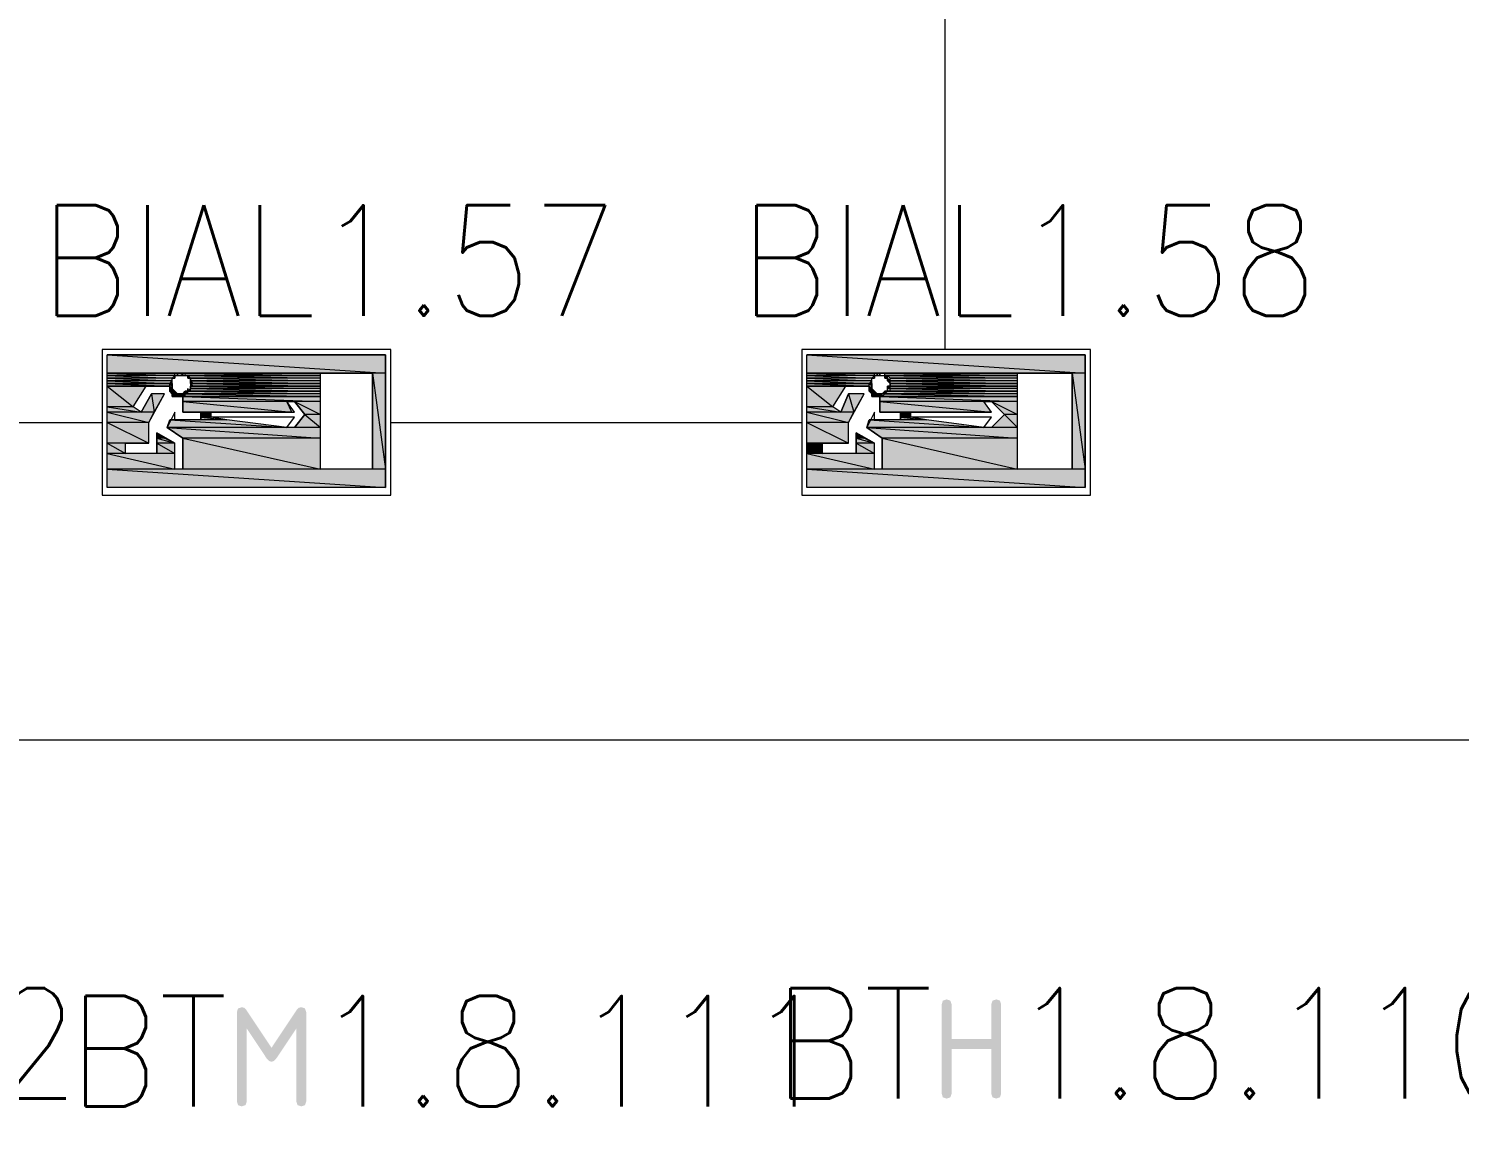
# Model space of a CAD drawing. Header units: millimetres. Extents: x 0 to 420, y 0 to 297.
# Drawn here: x 337.81 to 361.1, y 187.54 to 205.5 of the extents above; entities that cross this region are included whole.
import ezdxf

# ---------------------------------------------------------------- set-up
doc = ezdxf.new("R2010")
doc.units = ezdxf.units.MM
doc.styles.get("Standard").update_dxf_attribs({"font": 'STANDARD'})

msp = doc.modelspace()

# ---------------------------------------------------------------- hatches: boundary and pattern name
h = msp.add_hatch(color=82)
h.paths.add_polyline_path([(343.619667, 200.194333), (339.09, 200.194333), (343.619667, 199.897999)], flags=0)
h.paths.add_polyline_path([(339.09, 200.194333), (343.619667, 199.897999), (339.09, 199.897999)], flags=0)
h = msp.add_hatch(color=82)
h.paths.add_polyline_path([(355.007334, 200.194333), (350.477667, 200.194333), (355.007334, 199.897999)], flags=0)
h.paths.add_polyline_path([(350.477667, 200.194333), (355.007334, 199.897999), (350.477667, 199.897999)], flags=0)
h = msp.add_hatch(color=82)
h.paths.add_polyline_path([(339.09, 199.897999), (342.561334, 199.897999)], flags=0)
h.paths.add_polyline_path([(342.561334, 199.897999), (339.09, 199.897999)], flags=0)
h = msp.add_hatch(color=82)
h.paths.add_polyline_path([(340.190667, 199.897999), (339.09, 199.897999), (340.190667, 199.855666)], flags=0)
h.paths.add_polyline_path([(339.09, 199.897999), (340.190667, 199.855666), (339.09, 199.855666)], flags=0)
h = msp.add_hatch(color=82)
h.paths.add_polyline_path([(340.190667, 199.855666), (339.09, 199.855666), (340.148334, 199.813333)], flags=0)
h.paths.add_polyline_path([(339.09, 199.855666), (340.148334, 199.813333), (339.09, 199.813333)], flags=0)
for color, points in [(82, [(340.233, 199.855666), (340.275334, 199.855666), (340.190667, 199.855666)]), (82, [(340.190667, 199.855666), (340.190667, 199.813333)]), (82, [(340.233, 199.897999), (340.233, 199.855666)]), (82, [(340.275334, 199.897999), (340.317667, 199.897999), (340.317667, 199.855666)]), (82, [(351.620667, 199.855666), (351.663, 199.855666), (351.578334, 199.855666)]), (82, [(351.578334, 199.855666), (351.578334, 199.813333)]), (82, [(351.620667, 199.897999), (351.620667, 199.855666)]), (82, [(351.663, 199.897999), (351.663, 199.855666)]), (82, [(340.148334, 199.728666), (340.106, 199.728666)]), (82, [(340.106, 199.728666), (340.148334, 199.728666), (340.148334, 199.686333)]), (82, [(340.148334, 199.686333), (340.148334, 199.643999)]), (82, [(340.148334, 199.643999), (340.190667, 199.601666), (340.148334, 199.601666)]), (82, [(340.190667, 199.601666), (340.233, 199.559333), (340.190667, 199.559333)]), (82, [(340.402334, 199.813333), (340.444667, 199.813333)]), (82, [(340.402334, 199.643999), (340.402334, 199.601666)]), (82, [(340.444667, 199.813333), (340.444667, 199.770999)]), (82, [(340.444667, 199.770999), (340.444667, 199.728666)]), (82, [(351.536, 199.728666), (351.493667, 199.728666)]), (82, [(351.493667, 199.728666), (351.536, 199.728666), (351.536, 199.686333)]), (82, [(351.536, 199.686333), (351.536, 199.643999)]), (82, [(351.536, 199.643999), (351.578334, 199.601666), (351.536, 199.601666)]), (82, [(351.578334, 199.601666), (351.620667, 199.559333), (351.578334, 199.559333)]), (82, [(351.747667, 199.813333), (351.79, 199.813333)]), (82, [(351.79, 199.601666), (351.747667, 199.601666)]), (82, [(351.79, 199.643999), (351.79, 199.601666)]), (82, [(351.663, 199.559333), (351.705334, 199.559333)]), (82, [(339.894334, 198.924333), (340.021334, 198.839666), (339.894334, 198.839666)]), (82, [(351.282, 198.924333), (351.409, 198.839666), (351.282, 198.839666)]), (7, [(342.248352, 189.574509), (342.308642, 189.554252), (342.32883, 189.49348), (342.32883, 188.040477), (342.308642, 187.979981), (342.248352, 187.959999), (342.187581, 187.979981), (342.167324, 188.040477), (342.167324, 189.228346), (341.838248, 188.735559), (341.803108, 188.698628), (341.763834, 188.686501), (341.72332, 188.698628), (341.687767, 188.735559), (341.360345, 189.228346), (341.360345, 188.040477), (341.340087, 187.979981), (341.279316, 187.959999), (341.21882, 187.979981), (341.198839, 188.040477), (341.198839, 189.49348), (341.21882, 189.554252), (341.279316, 189.574509), (341.319003, 189.564311), (341.350423, 189.53427), (341.763834, 188.914153), (342.179451, 189.53868), (342.208114, 189.565483)]), (7, [(352.671172, 188.167477), (352.671172, 189.62048), (352.691153, 189.681252), (352.751649, 189.701509), (352.812421, 189.681252), (352.832678, 189.62048), (352.832678, 189.055484), (353.478151, 189.055484), (353.478151, 189.62048), (353.498408, 189.681252), (353.55918, 189.701509), (353.619469, 189.681252), (353.639657, 189.62048), (353.639657, 188.167477), (353.619469, 188.106981), (353.55918, 188.086999), (353.498408, 188.106981), (353.478151, 188.167477), (353.478151, 188.893978), (352.832678, 188.893978), (352.832678, 188.167477), (352.812421, 188.106981), (352.751649, 188.086999), (352.691153, 188.106981)])]:
    msp.add_hatch(color=color).paths.add_polyline_path(points, flags=0)
h = msp.add_hatch(color=82)
h.paths.add_polyline_path([(342.561334, 199.897999), (340.36, 199.897999), (342.561334, 199.855666)], flags=0)
h.paths.add_polyline_path([(340.36, 199.897999), (342.561334, 199.855666), (340.36, 199.855666)], flags=0)
h = msp.add_hatch(color=82)
h.paths.add_polyline_path([(340.402334, 199.855666), (342.561334, 199.855666)], flags=0)
h.paths.add_polyline_path([(342.561334, 199.855666), (340.402334, 199.855666)], flags=0)
h = msp.add_hatch(color=82)
h.paths.add_polyline_path([(342.561334, 199.855666), (340.402334, 199.855666), (342.561334, 199.813333)], flags=0)
h.paths.add_polyline_path([(340.402334, 199.855666), (342.561334, 199.813333), (340.444667, 199.813333)], flags=0)
h = msp.add_hatch(color=82)
h.paths.add_polyline_path([(340.402334, 199.855666), (340.402334, 199.813333)], flags=0)
h.paths.add_polyline_path([(340.402334, 199.813333), (340.402334, 199.855666)], flags=0)
h = msp.add_hatch(color=82)
h.paths.add_polyline_path([(343.619667, 199.897999), (343.408, 199.897999), (343.619667, 198.331666)], flags=0)
h.paths.add_polyline_path([(343.408, 199.897999), (343.619667, 198.331666), (343.408, 198.331666)], flags=0)
h = msp.add_hatch(color=82)
h.paths.add_polyline_path([(350.477667, 199.897999), (353.906667, 199.897999)], flags=0)
h.paths.add_polyline_path([(353.906667, 199.897999), (350.477667, 199.897999)], flags=0)
h = msp.add_hatch(color=82)
h.paths.add_polyline_path([(351.578334, 199.897999), (350.477667, 199.897999), (351.578334, 199.855666)], flags=0)
h.paths.add_polyline_path([(350.477667, 199.897999), (351.578334, 199.855666), (350.477667, 199.855666)], flags=0)
h = msp.add_hatch(color=82)
h.paths.add_polyline_path([(351.578334, 199.855666), (350.477667, 199.855666), (351.536, 199.813333)], flags=0)
h.paths.add_polyline_path([(350.477667, 199.855666), (351.536, 199.813333), (350.477667, 199.813333)], flags=0)
h = msp.add_hatch(color=82)
h.paths.add_polyline_path([(353.906667, 199.897999), (351.747667, 199.897999), (353.906667, 199.855666)], flags=0)
h.paths.add_polyline_path([(351.747667, 199.897999), (353.906667, 199.855666), (351.747667, 199.855666)], flags=0)
h = msp.add_hatch(color=82)
h.paths.add_polyline_path([(351.79, 199.855666), (351.747667, 199.855666), (351.79, 199.813333)], flags=0)
h.paths.add_polyline_path([(351.747667, 199.855666), (351.79, 199.813333), (351.747667, 199.813333)], flags=0)
h = msp.add_hatch(color=82)
h.paths.add_polyline_path([(351.79, 199.855666), (353.906667, 199.855666)], flags=0)
h.paths.add_polyline_path([(353.906667, 199.855666), (351.79, 199.855666)], flags=0)
h = msp.add_hatch(color=82)
h.paths.add_polyline_path([(353.906667, 199.855666), (351.79, 199.855666), (353.906667, 199.813333)], flags=0)
h.paths.add_polyline_path([(351.79, 199.855666), (353.906667, 199.813333), (351.832334, 199.813333)], flags=0)
h = msp.add_hatch(color=82)
h.paths.add_polyline_path([(355.007334, 199.897999), (354.795667, 199.897999), (355.007334, 198.331666)], flags=0)
h.paths.add_polyline_path([(354.795667, 199.897999), (355.007334, 198.331666), (354.795667, 198.331666)], flags=0)
h = msp.add_hatch(color=82)
h.paths.add_polyline_path([(340.148334, 199.813333), (339.09, 199.813333), (340.148334, 199.770999)], flags=0)
h.paths.add_polyline_path([(339.09, 199.813333), (340.148334, 199.770999), (339.09, 199.770999)], flags=0)
h = msp.add_hatch(color=82)
h.paths.add_polyline_path([(340.148334, 199.770999), (339.09, 199.770999), (340.106, 199.728666)], flags=0)
h.paths.add_polyline_path([(339.09, 199.770999), (340.106, 199.728666), (339.09, 199.728666)], flags=0)
h = msp.add_hatch(color=82)
h.paths.add_polyline_path([(339.09, 199.728666), (340.106, 199.728666)], flags=0)
h.paths.add_polyline_path([(340.106, 199.728666), (339.09, 199.728666)], flags=0)
h = msp.add_hatch(color=82)
h.paths.add_polyline_path([(340.106, 199.728666), (339.09, 199.728666), (340.106, 199.686333)], flags=0)
h.paths.add_polyline_path([(339.09, 199.728666), (340.106, 199.686333), (339.09, 199.686333)], flags=0)
h = msp.add_hatch(color=82)
h.paths.add_polyline_path([(339.09, 199.686333), (340.106, 199.686333)], flags=0)
h.paths.add_polyline_path([(340.106, 199.686333), (339.09, 199.686333)], flags=0)
h = msp.add_hatch(color=82)
h.paths.add_polyline_path([(339.725, 199.686333), (339.09, 199.686333), (339.513334, 199.347666)], flags=0)
h.paths.add_polyline_path([(339.09, 199.686333), (339.513334, 199.347666), (339.09, 199.347666)], flags=0)
h = msp.add_hatch(color=82)
h.paths.add_polyline_path([(340.148334, 199.643999), (340.106, 199.686333)], flags=0)
h.paths.add_polyline_path([(340.106, 199.686333), (340.148334, 199.643999), (340.106, 199.643999)], flags=0)
h = msp.add_hatch(color=82)
h.paths.add_polyline_path([(340.148334, 199.643999), (340.106, 199.643999), (340.148334, 199.601666)], flags=0)
h.paths.add_polyline_path([(340.106, 199.643999), (340.148334, 199.601666), (340.106, 199.601666)], flags=0)
h = msp.add_hatch(color=82)
h.paths.add_polyline_path([(340.190667, 199.601666), (340.106, 199.601666)], flags=0)
h.paths.add_polyline_path([(340.190667, 199.601666), (340.106, 199.601666), (340.148334, 199.601666)], flags=0)
h = msp.add_hatch(color=82)
h.paths.add_polyline_path([(340.190667, 199.601666), (340.106, 199.601666), (340.190667, 199.559333)], flags=0)
h.paths.add_polyline_path([(340.106, 199.601666), (340.190667, 199.559333), (340.148334, 199.559333)], flags=0)
h = msp.add_hatch(color=82)
h.paths.add_polyline_path([(340.402334, 199.601666), (340.36, 199.601666), (340.36, 199.559333)], flags=0)
h.paths.add_polyline_path([(340.36, 199.601666), (340.36, 199.559333), (340.317667, 199.559333)], flags=0)
h = msp.add_hatch(color=82)
h.paths.add_polyline_path([(342.561334, 199.601666), (340.444667, 199.601666)], flags=0)
h.paths.add_polyline_path([(340.444667, 199.601666), (342.561334, 199.601666), (340.402334, 199.601666)], flags=0)
h = msp.add_hatch(color=82)
h.paths.add_polyline_path([(342.561334, 199.601666), (340.402334, 199.601666), (342.561334, 199.559333)], flags=0)
h.paths.add_polyline_path([(340.402334, 199.601666), (342.561334, 199.559333), (340.402334, 199.559333)], flags=0)
h = msp.add_hatch(color=82)
h.paths.add_polyline_path([(342.561334, 199.813333), (340.444667, 199.813333), (342.561334, 199.770999)], flags=0)
h.paths.add_polyline_path([(340.444667, 199.813333), (342.561334, 199.770999), (340.444667, 199.770999)], flags=0)
h = msp.add_hatch(color=82)
h.paths.add_polyline_path([(342.561334, 199.770999), (340.444667, 199.770999), (342.561334, 199.728666)], flags=0)
h.paths.add_polyline_path([(340.444667, 199.770999), (342.561334, 199.728666), (340.487, 199.728666)], flags=0)
h = msp.add_hatch(color=82)
h.paths.add_polyline_path([(342.561334, 199.728666), (340.444667, 199.728666), (342.561334, 199.686333)], flags=0)
h.paths.add_polyline_path([(340.444667, 199.728666), (342.561334, 199.686333), (340.487, 199.686333)], flags=0)
h = msp.add_hatch(color=82)
h.paths.add_polyline_path([(342.561334, 199.686333), (340.487, 199.686333)], flags=0)
h.paths.add_polyline_path([(340.487, 199.686333), (342.561334, 199.686333), (340.444667, 199.686333)], flags=0)
h = msp.add_hatch(color=82)
h.paths.add_polyline_path([(342.561334, 199.686333), (340.444667, 199.686333), (342.561334, 199.643999)], flags=0)
h.paths.add_polyline_path([(340.444667, 199.686333), (342.561334, 199.643999), (340.444667, 199.643999)], flags=0)
h = msp.add_hatch(color=82)
h.paths.add_polyline_path([(340.444667, 199.686333), (340.444667, 199.643999)], flags=0)
h.paths.add_polyline_path([(340.444667, 199.643999), (340.444667, 199.686333)], flags=0)
h = msp.add_hatch(color=82)
h.paths.add_polyline_path([(342.561334, 199.643999), (340.444667, 199.643999), (342.561334, 199.601666)], flags=0)
h.paths.add_polyline_path([(340.444667, 199.643999), (342.561334, 199.601666), (340.444667, 199.601666)], flags=0)
h = msp.add_hatch(color=82)
h.paths.add_polyline_path([(340.487, 199.728666), (342.561334, 199.728666)], flags=0)
h.paths.add_polyline_path([(342.561334, 199.728666), (340.487, 199.728666)], flags=0)
h = msp.add_hatch(color=82)
h.paths.add_polyline_path([(351.536, 199.813333), (350.477667, 199.813333), (351.536, 199.770999)], flags=0)
h.paths.add_polyline_path([(350.477667, 199.813333), (351.536, 199.770999), (350.477667, 199.770999)], flags=0)
h = msp.add_hatch(color=82)
h.paths.add_polyline_path([(351.536, 199.770999), (350.477667, 199.770999), (351.493667, 199.728666)], flags=0)
h.paths.add_polyline_path([(350.477667, 199.770999), (351.493667, 199.728666), (350.477667, 199.728666)], flags=0)
h = msp.add_hatch(color=82)
h.paths.add_polyline_path([(350.477667, 199.728666), (351.493667, 199.728666)], flags=0)
h.paths.add_polyline_path([(351.493667, 199.728666), (350.477667, 199.728666)], flags=0)
h = msp.add_hatch(color=82)
h.paths.add_polyline_path([(351.493667, 199.728666), (350.477667, 199.728666), (351.493667, 199.686333)], flags=0)
h.paths.add_polyline_path([(350.477667, 199.728666), (351.493667, 199.686333), (350.477667, 199.686333)], flags=0)
h = msp.add_hatch(color=82)
h.paths.add_polyline_path([(350.477667, 199.686333), (351.493667, 199.686333)], flags=0)
h.paths.add_polyline_path([(351.493667, 199.686333), (350.477667, 199.686333)], flags=0)
h = msp.add_hatch(color=82)
h.paths.add_polyline_path([(351.112667, 199.686333), (350.477667, 199.686333), (350.901, 199.347666)], flags=0)
h.paths.add_polyline_path([(350.477667, 199.686333), (350.901, 199.347666), (350.477667, 199.347666)], flags=0)
h = msp.add_hatch(color=82)
h.paths.add_polyline_path([(351.536, 199.643999), (351.493667, 199.686333)], flags=0)
h.paths.add_polyline_path([(351.493667, 199.686333), (351.536, 199.643999), (351.493667, 199.643999)], flags=0)
h = msp.add_hatch(color=82)
h.paths.add_polyline_path([(351.536, 199.643999), (351.493667, 199.643999), (351.536, 199.601666)], flags=0)
h.paths.add_polyline_path([(351.493667, 199.643999), (351.536, 199.601666), (351.493667, 199.601666)], flags=0)
h = msp.add_hatch(color=82)
h.paths.add_polyline_path([(351.578334, 199.601666), (351.493667, 199.601666)], flags=0)
h.paths.add_polyline_path([(351.578334, 199.601666), (351.493667, 199.601666), (351.536, 199.601666)], flags=0)
h = msp.add_hatch(color=82)
h.paths.add_polyline_path([(351.578334, 199.601666), (351.493667, 199.601666), (351.578334, 199.559333)], flags=0)
h.paths.add_polyline_path([(351.493667, 199.601666), (351.578334, 199.559333), (351.536, 199.559333)], flags=0)
h = msp.add_hatch(color=82)
h.paths.add_polyline_path([(351.747667, 199.559333), (351.747667, 199.601666)], flags=0)
h.paths.add_polyline_path([(351.747667, 199.601666), (351.747667, 199.559333), (351.705334, 199.559333)], flags=0)
h = msp.add_hatch(color=82)
h.paths.add_polyline_path([(353.906667, 199.601666), (351.79, 199.601666), (353.906667, 199.559333)], flags=0)
h.paths.add_polyline_path([(351.79, 199.601666), (353.906667, 199.559333), (351.747667, 199.559333)], flags=0)
h = msp.add_hatch(color=82)
h.paths.add_polyline_path([(351.79, 199.813333), (351.832334, 199.770999), (351.79, 199.770999)], flags=0)
h.paths.add_polyline_path([(351.832334, 199.770999), (351.79, 199.770999), (351.832334, 199.728666)], flags=0)
h = msp.add_hatch(color=82)
h.paths.add_polyline_path([(351.832334, 199.686333), (351.79, 199.686333), (351.832334, 199.643999)], flags=0)
h.paths.add_polyline_path([(351.79, 199.686333), (351.832334, 199.643999), (351.79, 199.643999)], flags=0)
h = msp.add_hatch(color=82)
h.paths.add_polyline_path([(353.906667, 199.601666), (351.832334, 199.601666)], flags=0)
h.paths.add_polyline_path([(351.832334, 199.601666), (353.906667, 199.601666), (351.79, 199.601666)], flags=0)
h = msp.add_hatch(color=82)
h.paths.add_polyline_path([(353.906667, 199.813333), (351.832334, 199.813333), (353.906667, 199.770999)], flags=0)
h.paths.add_polyline_path([(351.832334, 199.813333), (353.906667, 199.770999), (351.832334, 199.770999)], flags=0)
h = msp.add_hatch(color=82)
h.paths.add_polyline_path([(353.906667, 199.770999), (351.832334, 199.770999), (353.906667, 199.728666)], flags=0)
h.paths.add_polyline_path([(351.832334, 199.770999), (353.906667, 199.728666), (351.832334, 199.728666)], flags=0)
h = msp.add_hatch(color=82)
h.paths.add_polyline_path([(351.832334, 199.728666), (353.906667, 199.728666)], flags=0)
h.paths.add_polyline_path([(353.906667, 199.728666), (351.832334, 199.728666)], flags=0)
h = msp.add_hatch(color=82)
h.paths.add_polyline_path([(353.906667, 199.728666), (351.832334, 199.728666), (353.906667, 199.686333)], flags=0)
h.paths.add_polyline_path([(351.832334, 199.728666), (353.906667, 199.686333), (351.832334, 199.686333)], flags=0)
h = msp.add_hatch(color=82)
h.paths.add_polyline_path([(351.832334, 199.686333), (353.906667, 199.686333)], flags=0)
h.paths.add_polyline_path([(353.906667, 199.686333), (351.832334, 199.686333)], flags=0)
h = msp.add_hatch(color=82)
h.paths.add_polyline_path([(353.906667, 199.686333), (351.832334, 199.686333), (353.906667, 199.643999)], flags=0)
h.paths.add_polyline_path([(351.832334, 199.686333), (353.906667, 199.643999), (351.832334, 199.643999)], flags=0)
h = msp.add_hatch(color=82)
h.paths.add_polyline_path([(353.906667, 199.643999), (351.832334, 199.643999), (353.906667, 199.601666)], flags=0)
h.paths.add_polyline_path([(351.832334, 199.643999), (353.906667, 199.601666), (351.832334, 199.601666)], flags=0)
h = msp.add_hatch(color=82)
h.paths.add_polyline_path([(340.021334, 199.559333), (339.809667, 199.559333), (339.852, 199.262999)], flags=0)
h.paths.add_polyline_path([(339.809667, 199.559333), (339.852, 199.262999), (339.640334, 199.262999)], flags=0)
h = msp.add_hatch(color=82)
h.paths.add_polyline_path([(340.148334, 199.559333), (340.233, 199.559333)], flags=0)
h.paths.add_polyline_path([(340.233, 199.559333), (340.148334, 199.559333)], flags=0)
h = msp.add_hatch(color=82)
h.paths.add_polyline_path([(340.36, 199.559333), (340.148334, 199.559333), (340.36, 199.516999)], flags=0)
h.paths.add_polyline_path([(340.148334, 199.559333), (340.36, 199.516999), (340.148334, 199.516999)], flags=0)
h = msp.add_hatch(color=82)
h.paths.add_polyline_path([(342.561334, 199.516999), (340.190667, 199.516999)], flags=0)
h.paths.add_polyline_path([(340.190667, 199.516999), (342.561334, 199.516999), (340.233, 199.516999)], flags=0)
h = msp.add_hatch(color=82)
h.paths.add_polyline_path([(340.275334, 199.559333), (340.317667, 199.559333)], flags=0)
h.paths.add_polyline_path([(340.317667, 199.559333), (340.275334, 199.559333)], flags=0)
h = msp.add_hatch(color=82)
h.paths.add_polyline_path([(342.561334, 199.516999), (340.317667, 199.516999), (342.561334, 199.432333)], flags=0)
h.paths.add_polyline_path([(340.317667, 199.516999), (342.561334, 199.432333), (340.317667, 199.432333)], flags=0)
h = msp.add_hatch(color=82)
h.paths.add_polyline_path([(342.011, 199.432333), (340.317667, 199.432333), (342.095667, 199.262999)], flags=0)
h.paths.add_polyline_path([(340.317667, 199.432333), (342.095667, 199.262999), (340.317667, 199.262999)], flags=0)
h = msp.add_hatch(color=82)
h.paths.add_polyline_path([(342.561334, 199.559333), (340.36, 199.559333), (342.561334, 199.516999)], flags=0)
h.paths.add_polyline_path([(340.36, 199.559333), (342.561334, 199.516999), (340.36, 199.516999)], flags=0)
h = msp.add_hatch(color=82)
h.paths.add_polyline_path([(342.561334, 199.432333), (342.138, 199.432333), (342.561334, 199.220666)], flags=0)
h.paths.add_polyline_path([(342.138, 199.432333), (342.561334, 199.220666), (342.307334, 199.220666)], flags=0)
h = msp.add_hatch(color=82)
h.paths.add_polyline_path([(351.409, 199.559333), (351.155, 199.559333), (351.239667, 199.262999)], flags=0)
h.paths.add_polyline_path([(351.155, 199.559333), (351.239667, 199.262999), (351.028, 199.262999)], flags=0)
h = msp.add_hatch(color=82)
h.paths.add_polyline_path([(351.536, 199.559333), (351.620667, 199.559333)], flags=0)
h.paths.add_polyline_path([(351.620667, 199.559333), (351.536, 199.559333)], flags=0)
h = msp.add_hatch(color=82)
h.paths.add_polyline_path([(351.705334, 199.559333), (351.536, 199.559333), (351.705334, 199.516999)], flags=0)
h.paths.add_polyline_path([(351.536, 199.559333), (351.705334, 199.516999), (351.536, 199.516999)], flags=0)
h = msp.add_hatch(color=82)
h.paths.add_polyline_path([(353.906667, 199.516999), (351.578334, 199.516999)], flags=0)
h.paths.add_polyline_path([(351.578334, 199.516999), (353.906667, 199.516999), (351.620667, 199.516999)], flags=0)
h = msp.add_hatch(color=82)
h.paths.add_polyline_path([(353.906667, 199.516999), (351.663, 199.516999), (353.906667, 199.432333)], flags=0)
h.paths.add_polyline_path([(351.663, 199.516999), (353.906667, 199.432333), (351.663, 199.432333)], flags=0)
h = msp.add_hatch(color=82)
h.paths.add_polyline_path([(353.356334, 199.432333), (351.663, 199.432333), (353.483334, 199.262999)], flags=0)
h.paths.add_polyline_path([(351.663, 199.432333), (353.483334, 199.262999), (351.663, 199.262999)], flags=0)
h = msp.add_hatch(color=82)
h.paths.add_polyline_path([(353.906667, 199.559333), (351.747667, 199.559333), (353.906667, 199.516999)], flags=0)
h.paths.add_polyline_path([(351.747667, 199.559333), (353.906667, 199.516999), (351.705334, 199.516999)], flags=0)
h = msp.add_hatch(color=82)
h.paths.add_polyline_path([(353.906667, 199.432333), (353.483334, 199.432333), (353.906667, 199.220666)], flags=0)
h.paths.add_polyline_path([(353.483334, 199.432333), (353.906667, 199.220666), (353.695, 199.220666)], flags=0)
h = msp.add_hatch(color=82)
h.paths.add_polyline_path([(339.513334, 199.347666), (339.09, 199.347666), (339.640334, 199.262999)], flags=0)
h.paths.add_polyline_path([(339.09, 199.347666), (339.640334, 199.262999), (339.09, 199.262999)], flags=0)
h = msp.add_hatch(color=82)
h.paths.add_polyline_path([(339.852, 199.262999), (339.09, 199.262999), (339.767334, 199.093666)], flags=0)
h.paths.add_polyline_path([(339.09, 199.262999), (339.767334, 199.093666), (339.09, 199.093666)], flags=0)
h = msp.add_hatch(color=82)
h.paths.add_polyline_path([(341.037334, 199.135999), (340.106, 199.135999), (342.011, 199.008999)], flags=0)
h.paths.add_polyline_path([(340.106, 199.135999), (342.011, 199.008999), (340.063667, 199.008999)], flags=0)
h = msp.add_hatch(color=82)
h.paths.add_polyline_path([(340.783334, 199.262999), (340.614, 199.262999), (340.783334, 199.178333)], flags=0)
h.paths.add_polyline_path([(340.614, 199.262999), (340.783334, 199.178333), (340.614, 199.178333)], flags=0)
h = msp.add_hatch(color=82)
h.paths.add_polyline_path([(340.783334, 199.178333), (340.614, 199.178333), (341.037334, 199.135999)], flags=0)
h.paths.add_polyline_path([(340.614, 199.178333), (341.037334, 199.135999), (340.614, 199.135999)], flags=0)
h = msp.add_hatch(color=82)
h.paths.add_polyline_path([(342.561334, 199.220666), (342.307334, 199.220666), (342.561334, 199.008999)], flags=0)
h.paths.add_polyline_path([(342.307334, 199.220666), (342.561334, 199.008999), (342.138, 199.008999)], flags=0)
h = msp.add_hatch(color=82)
h.paths.add_polyline_path([(350.901, 199.347666), (350.477667, 199.347666), (351.028, 199.262999)], flags=0)
h.paths.add_polyline_path([(350.477667, 199.347666), (351.028, 199.262999), (350.477667, 199.262999)], flags=0)
h = msp.add_hatch(color=82)
h.paths.add_polyline_path([(351.239667, 199.262999), (350.477667, 199.262999), (351.155, 199.093666)], flags=0)
h.paths.add_polyline_path([(350.477667, 199.262999), (351.155, 199.093666), (350.477667, 199.093666)], flags=0)
h = msp.add_hatch(color=82)
h.paths.add_polyline_path([(352.425, 199.135999), (351.493667, 199.135999), (353.356334, 199.008999)], flags=0)
h.paths.add_polyline_path([(351.493667, 199.135999), (353.356334, 199.008999), (351.451334, 199.008999)], flags=0)
h = msp.add_hatch(color=82)
h.paths.add_polyline_path([(352.171, 199.262999), (352.001667, 199.262999), (352.171, 199.178333)], flags=0)
h.paths.add_polyline_path([(352.001667, 199.262999), (352.171, 199.178333), (352.001667, 199.178333)], flags=0)
h = msp.add_hatch(color=82)
h.paths.add_polyline_path([(352.171, 199.178333), (352.001667, 199.178333), (352.425, 199.135999)], flags=0)
h.paths.add_polyline_path([(352.001667, 199.178333), (352.425, 199.135999), (352.001667, 199.135999)], flags=0)
h = msp.add_hatch(color=82)
h.paths.add_polyline_path([(353.906667, 199.220666), (353.695, 199.220666), (353.906667, 199.008999)], flags=0)
h.paths.add_polyline_path([(353.695, 199.220666), (353.906667, 199.008999), (353.483334, 199.008999)], flags=0)
h = msp.add_hatch(color=82)
h.paths.add_polyline_path([(339.767334, 199.093666), (339.09, 199.093666), (339.767334, 198.754999)], flags=0)
h.paths.add_polyline_path([(339.09, 199.093666), (339.767334, 198.754999), (339.09, 198.754999)], flags=0)
h = msp.add_hatch(color=82)
h.paths.add_polyline_path([(342.561334, 199.008999), (340.063667, 199.008999), (342.561334, 198.839666)], flags=0)
h.paths.add_polyline_path([(340.063667, 199.008999), (342.561334, 198.839666), (340.317667, 198.839666)], flags=0)
h = msp.add_hatch(color=82)
h.paths.add_polyline_path([(351.155, 199.093666), (350.477667, 199.093666), (351.155, 198.754999)], flags=0)
h.paths.add_polyline_path([(350.477667, 199.093666), (351.155, 198.754999), (350.477667, 198.754999)], flags=0)
h = msp.add_hatch(color=82)
h.paths.add_polyline_path([(353.906667, 199.008999), (351.451334, 199.008999), (353.906667, 198.839666)], flags=0)
h.paths.add_polyline_path([(351.451334, 199.008999), (353.906667, 198.839666), (351.705334, 198.839666)], flags=0)
h = msp.add_hatch(color=82)
h.paths.add_polyline_path([(339.386334, 198.754999), (339.09, 198.754999), (339.386334, 198.585666)], flags=0)
h.paths.add_polyline_path([(339.09, 198.754999), (339.386334, 198.585666), (339.09, 198.585666)], flags=0)
h = msp.add_hatch(color=82)
h.paths.add_polyline_path([(340.021334, 198.839666), (339.894334, 198.839666), (340.190667, 198.754999)], flags=0)
h.paths.add_polyline_path([(339.894334, 198.839666), (340.190667, 198.754999), (339.894334, 198.754999)], flags=0)
h = msp.add_hatch(color=82)
h.paths.add_polyline_path([(340.190667, 198.754999), (339.894334, 198.754999), (340.190667, 198.585666)], flags=0)
h.paths.add_polyline_path([(339.894334, 198.754999), (340.190667, 198.585666), (339.894334, 198.585666)], flags=0)
h = msp.add_hatch(color=82)
h.paths.add_polyline_path([(342.561334, 198.839666), (340.317667, 198.839666), (342.561334, 198.331666)], flags=0)
h.paths.add_polyline_path([(340.317667, 198.839666), (342.561334, 198.331666), (340.317667, 198.331666)], flags=0)
h = msp.add_hatch(color=82)
h.paths.add_polyline_path([(350.731667, 198.754999), (350.477667, 198.754999), (350.731667, 198.585666)], flags=0)
h.paths.add_polyline_path([(350.477667, 198.754999), (350.731667, 198.585666), (350.477667, 198.585666)], flags=0)
h = msp.add_hatch(color=82)
h.paths.add_polyline_path([(351.409, 198.839666), (351.282, 198.839666), (351.578334, 198.754999)], flags=0)
h.paths.add_polyline_path([(351.282, 198.839666), (351.578334, 198.754999), (351.282, 198.754999)], flags=0)
h = msp.add_hatch(color=82)
h.paths.add_polyline_path([(351.578334, 198.754999), (351.282, 198.754999), (351.578334, 198.585666)], flags=0)
h.paths.add_polyline_path([(351.282, 198.754999), (351.578334, 198.585666), (351.282, 198.585666)], flags=0)
h = msp.add_hatch(color=82)
h.paths.add_polyline_path([(353.906667, 198.839666), (351.705334, 198.839666), (353.906667, 198.331666)], flags=0)
h.paths.add_polyline_path([(351.705334, 198.839666), (353.906667, 198.331666), (351.705334, 198.331666)], flags=0)
h = msp.add_hatch(color=82)
h.paths.add_polyline_path([(340.190667, 198.585666), (339.09, 198.585666), (340.190667, 198.331666)], flags=0)
h.paths.add_polyline_path([(339.09, 198.585666), (340.190667, 198.331666), (339.09, 198.331666)], flags=0)
h = msp.add_hatch(color=82)
h.paths.add_polyline_path([(351.578334, 198.585666), (350.477667, 198.585666), (351.578334, 198.331666)], flags=0)
h.paths.add_polyline_path([(350.477667, 198.585666), (351.578334, 198.331666), (350.477667, 198.331666)], flags=0)
h = msp.add_hatch(color=82)
h.paths.add_polyline_path([(343.619667, 198.331666), (339.09, 198.331666), (343.619667, 198.035333)], flags=0)
h.paths.add_polyline_path([(339.09, 198.331666), (343.619667, 198.035333), (339.09, 198.035333)], flags=0)
h = msp.add_hatch(color=82)
h.paths.add_polyline_path([(355.007334, 198.331666), (350.477667, 198.331666), (355.007334, 198.035333)], flags=0)
h.paths.add_polyline_path([(350.477667, 198.331666), (355.007334, 198.035333), (350.477667, 198.035333)], flags=0)

# ---------------------------------------------------------------- linework, layer by layer
at = {"color": 7, "lineweight": 0}
for points in [[(25.696335, 193.928999), (368.850334, 193.928999), (368.850334, 289.263666), (25.696335, 289.263666)], [(25.696335, 97.620666), (25.696335, 193.928999), (368.850334, 193.928999), (368.850334, 97.620666), (25.696335, 97.620666), (368.850334, 97.620666), (368.850334, 68.368333), (25.696335, 68.368333)]]:
    msp.add_lwpolyline(points, close=True, dxfattribs=at)
at = {"color": 5, "lineweight": 0}
for points in [[(352.721334, 205.866999), (352.721334, 200.278999)], [(332.316667, 199.093666), (339.005334, 199.093666)], [(343.704334, 199.093666), (350.393, 199.093666)]]:
    msp.add_lwpolyline(points, dxfattribs=at)
at = {"color": 92, "lineweight": 0}
for points in [[(343.704334, 200.278999), (339.005334, 200.278999), (339.005334, 197.908333), (343.704334, 197.908333)], [(355.092, 200.278999), (350.393, 200.278999), (350.393, 197.908333), (355.092, 197.908333)]]:
    msp.add_lwpolyline(points, close=True, dxfattribs=at)
at = {"color": 82, "lineweight": 0}
for points in [[(343.619667, 200.194333), (339.09, 200.194333), (343.619667, 199.897999)], [(339.09, 200.194333), (343.619667, 199.897999), (339.09, 199.897999)], [(339.09, 200.194333), (343.619667, 200.194333), (343.619667, 198.035333), (339.09, 198.035333)], [(355.007334, 200.194333), (350.477667, 200.194333), (355.007334, 199.897999)], [(350.477667, 200.194333), (355.007334, 199.897999), (350.477667, 199.897999)], [(350.477667, 200.194333), (355.007334, 200.194333), (355.007334, 198.035333), (350.477667, 198.035333)], [(339.09, 199.897999), (342.561334, 199.897999)], [(342.561334, 199.897999), (339.09, 199.897999)], [(340.190667, 199.897999), (339.09, 199.897999), (340.190667, 199.855666)], [(339.09, 199.897999), (340.190667, 199.855666), (339.09, 199.855666)], [(340.190667, 199.855666), (339.09, 199.855666), (340.148334, 199.813333)], [(339.09, 199.855666), (340.148334, 199.813333), (339.09, 199.813333)], [(340.317667, 199.855666), (340.36, 199.855666), (340.402334, 199.855666), (340.402334, 199.813333), (340.444667, 199.813333), (340.444667, 199.770999), (340.444667, 199.728666), (340.444667, 199.686333), (340.444667, 199.643999), (340.402334, 199.601666), (340.36, 199.559333), (340.317667, 199.559333), (340.275334, 199.559333), (340.233, 199.559333), (340.190667, 199.601666), (340.148334, 199.643999), (340.148334, 199.686333), (340.148334, 199.728666), (340.148334, 199.770999), (340.148334, 199.813333), (340.190667, 199.813333), (340.190667, 199.855666), (340.233, 199.855666), (340.275334, 199.855666)], [(340.233, 199.855666), (340.275334, 199.855666), (340.190667, 199.855666)], [(340.190667, 199.855666), (340.190667, 199.813333)], [(340.233, 199.897999), (340.233, 199.855666)], [(342.561334, 199.897999), (340.233, 199.897999)], [(340.275334, 199.897999), (340.317667, 199.897999), (340.317667, 199.855666)], [(340.317667, 199.897999), (340.275334, 199.897999)], [(342.561334, 199.897999), (340.36, 199.897999), (342.561334, 199.855666)], [(340.36, 199.897999), (342.561334, 199.855666), (340.36, 199.855666)], [(342.561334, 199.897999), (340.36, 199.897999)], [(342.561334, 199.855666), (340.36, 199.855666)], [(340.402334, 199.855666), (342.561334, 199.855666)], [(342.561334, 199.855666), (340.402334, 199.855666)], [(342.561334, 199.855666), (340.402334, 199.855666), (342.561334, 199.813333)], [(340.402334, 199.855666), (342.561334, 199.813333), (340.444667, 199.813333)], [(340.402334, 199.855666), (340.402334, 199.813333)], [(340.402334, 199.813333), (340.402334, 199.855666)], [(342.561334, 199.897999), (343.408, 199.897999), (343.408, 198.331666), (342.561334, 198.331666)], [(343.619667, 199.897999), (343.408, 199.897999), (343.619667, 198.331666)], [(343.408, 199.897999), (343.619667, 198.331666), (343.408, 198.331666)], [(350.477667, 199.897999), (353.906667, 199.897999)], [(353.906667, 199.897999), (350.477667, 199.897999)], [(351.578334, 199.897999), (350.477667, 199.897999), (351.578334, 199.855666)], [(350.477667, 199.897999), (351.578334, 199.855666), (350.477667, 199.855666)], [(351.578334, 199.855666), (350.477667, 199.855666), (351.536, 199.813333)], [(350.477667, 199.855666), (351.536, 199.813333), (350.477667, 199.813333)], [(351.663, 199.855666), (351.705334, 199.855666), (351.747667, 199.855666), (351.79, 199.813333), (351.79, 199.770999), (351.832334, 199.728666), (351.832334, 199.686333), (351.79, 199.643999), (351.79, 199.601666), (351.747667, 199.601666), (351.747667, 199.559333), (351.705334, 199.559333), (351.663, 199.559333), (351.620667, 199.559333), (351.578334, 199.601666), (351.536, 199.643999), (351.536, 199.686333), (351.536, 199.728666), (351.536, 199.770999), (351.536, 199.813333), (351.578334, 199.813333), (351.578334, 199.855666), (351.620667, 199.855666)], [(351.620667, 199.855666), (351.663, 199.855666), (351.578334, 199.855666)], [(351.578334, 199.855666), (351.578334, 199.813333)], [(351.620667, 199.897999), (351.620667, 199.855666)], [(353.906667, 199.897999), (351.620667, 199.897999)], [(351.663, 199.897999), (351.663, 199.855666)], [(353.906667, 199.897999), (351.705334, 199.897999)], [(353.906667, 199.897999), (351.747667, 199.897999), (353.906667, 199.855666)], [(351.747667, 199.897999), (353.906667, 199.855666), (351.747667, 199.855666)], [(351.79, 199.855666), (351.747667, 199.855666), (351.79, 199.813333)], [(351.747667, 199.855666), (351.79, 199.813333), (351.747667, 199.813333)], [(353.906667, 199.855666), (351.747667, 199.855666)], [(351.79, 199.855666), (353.906667, 199.855666)], [(353.906667, 199.855666), (351.79, 199.855666)], [(353.906667, 199.855666), (351.79, 199.855666), (353.906667, 199.813333)], [(351.79, 199.855666), (353.906667, 199.813333), (351.832334, 199.813333)], [(353.906667, 199.897999), (354.795667, 199.897999), (354.795667, 198.331666), (353.906667, 198.331666)], [(355.007334, 199.897999), (354.795667, 199.897999), (355.007334, 198.331666)], [(354.795667, 199.897999), (355.007334, 198.331666), (354.795667, 198.331666)], [(340.148334, 199.813333), (339.09, 199.813333), (340.148334, 199.770999)], [(339.09, 199.813333), (340.148334, 199.770999), (339.09, 199.770999)], [(340.148334, 199.770999), (339.09, 199.770999), (340.106, 199.728666)], [(339.09, 199.770999), (340.106, 199.728666), (339.09, 199.728666)], [(339.09, 199.728666), (340.106, 199.728666)], [(340.106, 199.728666), (339.09, 199.728666)], [(340.106, 199.728666), (339.09, 199.728666), (340.106, 199.686333)], [(339.09, 199.728666), (340.106, 199.686333), (339.09, 199.686333)], [(339.09, 199.686333), (340.106, 199.686333)], [(340.106, 199.686333), (339.09, 199.686333)], [(339.725, 199.686333), (339.09, 199.686333), (339.513334, 199.347666)], [(339.09, 199.686333), (339.513334, 199.347666), (339.09, 199.347666)], [(339.386334, 198.754999), (339.767334, 198.754999), (339.767334, 199.093666), (340.021334, 199.559333), (339.809667, 199.559333), (339.640334, 199.262999), (339.513334, 199.347666), (339.725, 199.686333), (340.106, 199.686333), (340.106, 199.643999), (340.106, 199.601666), (340.148334, 199.559333), (340.190667, 199.516999), (340.233, 199.516999), (340.275334, 199.516999), (340.317667, 199.516999), (340.317667, 199.262999), (340.614, 199.262999), (340.614, 199.135999), (340.190667, 199.135999), (340.190667, 199.262999), (340.063667, 199.008999), (340.317667, 198.839666), (340.317667, 198.331666), (340.190667, 198.331666), (340.190667, 198.754999), (339.894334, 198.924333), (339.894334, 198.585666), (339.386334, 198.585666)], [(340.148334, 199.728666), (340.106, 199.728666)], [(340.106, 199.728666), (340.148334, 199.728666), (340.148334, 199.686333)], [(340.148334, 199.643999), (340.106, 199.686333)], [(340.106, 199.686333), (340.148334, 199.643999), (340.106, 199.643999)], [(340.148334, 199.643999), (340.106, 199.643999), (340.148334, 199.601666)], [(340.106, 199.643999), (340.148334, 199.601666), (340.106, 199.601666)], [(340.190667, 199.601666), (340.106, 199.601666)], [(340.190667, 199.601666), (340.106, 199.601666), (340.148334, 199.601666)], [(340.190667, 199.601666), (340.106, 199.601666), (340.190667, 199.559333)], [(340.106, 199.601666), (340.190667, 199.559333), (340.148334, 199.559333)], [(340.148334, 199.686333), (340.148334, 199.643999)], [(340.148334, 199.643999), (340.148334, 199.686333)], [(340.148334, 199.643999), (340.190667, 199.601666), (340.148334, 199.601666)], [(340.190667, 199.601666), (340.233, 199.559333), (340.190667, 199.559333)], [(340.233, 199.559333), (340.190667, 199.601666)], [(340.36, 199.601666), (340.36, 199.559333), (340.317667, 199.559333)], [(340.402334, 199.601666), (340.36, 199.601666), (340.36, 199.559333)], [(340.402334, 199.813333), (340.444667, 199.813333)], [(340.402334, 199.643999), (340.402334, 199.601666)], [(340.402334, 199.601666), (340.402334, 199.643999)], [(340.444667, 199.601666), (342.561334, 199.601666), (340.402334, 199.601666)], [(342.561334, 199.601666), (340.402334, 199.601666), (342.561334, 199.559333)], [(340.402334, 199.601666), (342.561334, 199.559333), (340.402334, 199.559333)], [(340.444667, 199.813333), (340.444667, 199.770999)], [(342.561334, 199.813333), (340.444667, 199.813333), (342.561334, 199.770999)], [(340.444667, 199.813333), (342.561334, 199.770999), (340.444667, 199.770999)], [(340.444667, 199.770999), (340.444667, 199.813333)], [(340.444667, 199.770999), (340.444667, 199.728666)], [(342.561334, 199.770999), (340.444667, 199.770999), (342.561334, 199.728666)], [(340.444667, 199.770999), (342.561334, 199.728666), (340.487, 199.728666)], [(342.561334, 199.728666), (340.444667, 199.728666), (342.561334, 199.686333)], [(340.444667, 199.728666), (342.561334, 199.686333), (340.487, 199.686333)], [(340.487, 199.686333), (342.561334, 199.686333), (340.444667, 199.686333)], [(342.561334, 199.686333), (340.444667, 199.686333), (342.561334, 199.643999)], [(340.444667, 199.686333), (342.561334, 199.643999), (340.444667, 199.643999)], [(340.444667, 199.686333), (340.444667, 199.643999)], [(340.444667, 199.643999), (340.444667, 199.686333)], [(342.561334, 199.643999), (340.444667, 199.643999), (342.561334, 199.601666)], [(340.444667, 199.643999), (342.561334, 199.601666), (340.444667, 199.601666)], [(342.561334, 199.601666), (340.444667, 199.601666)], [(340.487, 199.728666), (342.561334, 199.728666)], [(342.561334, 199.728666), (340.487, 199.728666)], [(342.561334, 199.728666), (340.487, 199.728666)], [(342.561334, 199.686333), (340.487, 199.686333)], [(351.536, 199.813333), (350.477667, 199.813333), (351.536, 199.770999)], [(350.477667, 199.813333), (351.536, 199.770999), (350.477667, 199.770999)], [(351.536, 199.770999), (350.477667, 199.770999), (351.493667, 199.728666)], [(350.477667, 199.770999), (351.493667, 199.728666), (350.477667, 199.728666)], [(350.477667, 199.728666), (351.493667, 199.728666)], [(351.493667, 199.728666), (350.477667, 199.728666)], [(351.493667, 199.728666), (350.477667, 199.728666), (351.493667, 199.686333)], [(350.477667, 199.728666), (351.493667, 199.686333), (350.477667, 199.686333)], [(350.477667, 199.686333), (351.493667, 199.686333)], [(351.493667, 199.686333), (350.477667, 199.686333)], [(351.112667, 199.686333), (350.477667, 199.686333), (350.901, 199.347666)], [(350.477667, 199.686333), (350.901, 199.347666), (350.477667, 199.347666)], [(350.731667, 198.754999), (351.155, 198.754999), (351.155, 199.093666), (351.409, 199.559333), (351.155, 199.559333), (351.028, 199.262999), (350.901, 199.347666), (351.112667, 199.686333), (351.493667, 199.686333), (351.493667, 199.643999), (351.493667, 199.601666), (351.536, 199.559333), (351.578334, 199.516999), (351.620667, 199.516999), (351.663, 199.516999), (351.663, 199.262999), (352.001667, 199.262999), (352.001667, 199.135999), (351.578334, 199.135999), (351.578334, 199.262999), (351.451334, 199.008999), (351.705334, 198.839666), (351.705334, 198.331666), (351.578334, 198.331666), (351.578334, 198.754999), (351.282, 198.924333), (351.282, 198.585666), (350.731667, 198.585666)], [(351.536, 199.728666), (351.493667, 199.728666)], [(351.493667, 199.728666), (351.536, 199.728666), (351.536, 199.686333)], [(351.536, 199.643999), (351.493667, 199.686333)], [(351.493667, 199.686333), (351.536, 199.643999), (351.493667, 199.643999)], [(351.536, 199.643999), (351.493667, 199.643999), (351.536, 199.601666)], [(351.493667, 199.643999), (351.536, 199.601666), (351.493667, 199.601666)], [(351.578334, 199.601666), (351.493667, 199.601666)], [(351.578334, 199.601666), (351.493667, 199.601666), (351.536, 199.601666)], [(351.578334, 199.601666), (351.493667, 199.601666), (351.578334, 199.559333)], [(351.493667, 199.601666), (351.578334, 199.559333), (351.536, 199.559333)], [(351.536, 199.686333), (351.536, 199.643999)], [(351.536, 199.643999), (351.536, 199.686333)], [(351.536, 199.643999), (351.578334, 199.601666), (351.536, 199.601666)], [(351.578334, 199.601666), (351.620667, 199.559333), (351.578334, 199.559333)], [(351.620667, 199.559333), (351.578334, 199.601666)], [(351.747667, 199.601666), (351.747667, 199.559333), (351.705334, 199.559333)], [(351.747667, 199.813333), (351.79, 199.813333)], [(351.79, 199.601666), (351.747667, 199.601666)], [(351.79, 199.601666), (353.906667, 199.559333), (351.747667, 199.559333)], [(351.747667, 199.559333), (351.747667, 199.601666)], [(351.79, 199.813333), (351.832334, 199.770999), (351.79, 199.770999)], [(351.832334, 199.770999), (351.79, 199.813333)], [(351.832334, 199.770999), (351.79, 199.770999), (351.832334, 199.728666)], [(351.832334, 199.686333), (351.79, 199.686333), (351.832334, 199.643999)], [(351.79, 199.686333), (351.832334, 199.643999), (351.79, 199.643999)], [(351.79, 199.643999), (351.79, 199.601666)], [(351.79, 199.601666), (351.79, 199.643999)], [(351.832334, 199.601666), (353.906667, 199.601666), (351.79, 199.601666)], [(353.906667, 199.601666), (351.79, 199.601666), (353.906667, 199.559333)], [(353.906667, 199.813333), (351.832334, 199.813333), (353.906667, 199.770999)], [(351.832334, 199.813333), (353.906667, 199.770999), (351.832334, 199.770999)], [(353.906667, 199.770999), (351.832334, 199.770999), (353.906667, 199.728666)], [(351.832334, 199.770999), (353.906667, 199.728666), (351.832334, 199.728666)], [(351.832334, 199.728666), (353.906667, 199.728666)], [(353.906667, 199.728666), (351.832334, 199.728666)], [(353.906667, 199.728666), (351.832334, 199.728666), (353.906667, 199.686333)], [(351.832334, 199.728666), (353.906667, 199.686333), (351.832334, 199.686333)], [(353.906667, 199.728666), (351.832334, 199.728666)], [(351.832334, 199.686333), (353.906667, 199.686333)], [(353.906667, 199.686333), (351.832334, 199.686333)], [(353.906667, 199.686333), (351.832334, 199.686333), (353.906667, 199.643999)], [(351.832334, 199.686333), (353.906667, 199.643999), (351.832334, 199.643999)], [(353.906667, 199.643999), (351.832334, 199.643999), (353.906667, 199.601666)], [(351.832334, 199.643999), (353.906667, 199.601666), (351.832334, 199.601666)], [(353.906667, 199.601666), (351.832334, 199.601666)], [(339.809667, 199.559333), (339.852, 199.262999), (339.640334, 199.262999)], [(340.021334, 199.559333), (339.809667, 199.559333), (339.852, 199.262999)], [(340.148334, 199.559333), (340.233, 199.559333)], [(340.233, 199.559333), (340.148334, 199.559333)], [(340.36, 199.559333), (340.148334, 199.559333), (340.36, 199.516999)], [(340.148334, 199.559333), (340.36, 199.516999), (340.148334, 199.516999)], [(342.561334, 199.516999), (340.148334, 199.516999)], [(342.561334, 199.516999), (340.190667, 199.516999)], [(340.190667, 199.516999), (342.561334, 199.516999), (340.233, 199.516999)], [(340.275334, 199.559333), (340.317667, 199.559333)], [(340.317667, 199.559333), (340.275334, 199.559333)], [(342.561334, 199.516999), (340.317667, 199.516999), (342.561334, 199.432333)], [(340.317667, 199.516999), (342.561334, 199.432333), (340.317667, 199.432333)], [(342.011, 199.432333), (340.317667, 199.432333), (342.095667, 199.262999)], [(340.317667, 199.432333), (342.095667, 199.262999), (340.317667, 199.262999)], [(342.561334, 199.559333), (340.36, 199.559333), (342.561334, 199.516999)], [(340.36, 199.559333), (342.561334, 199.516999), (340.36, 199.516999)], [(342.138, 199.262999), (342.011, 199.432333), (342.138, 199.432333), (342.307334, 199.220666), (342.138, 199.008999), (342.011, 199.008999), (342.138, 199.178333), (340.783334, 199.178333), (340.783334, 199.262999)], [(342.561334, 199.432333), (342.138, 199.432333), (342.561334, 199.220666)], [(342.138, 199.432333), (342.561334, 199.220666), (342.307334, 199.220666)], [(351.155, 199.559333), (351.239667, 199.262999), (351.028, 199.262999)], [(351.409, 199.559333), (351.155, 199.559333), (351.239667, 199.262999)], [(351.536, 199.559333), (351.620667, 199.559333)], [(351.620667, 199.559333), (351.536, 199.559333)], [(351.705334, 199.559333), (351.536, 199.559333), (351.705334, 199.516999)], [(351.536, 199.559333), (351.705334, 199.516999), (351.536, 199.516999)], [(353.906667, 199.516999), (351.536, 199.516999)], [(353.906667, 199.516999), (351.578334, 199.516999)], [(351.578334, 199.516999), (353.906667, 199.516999), (351.620667, 199.516999)], [(351.663, 199.559333), (351.705334, 199.559333)], [(353.906667, 199.516999), (351.663, 199.516999), (353.906667, 199.432333)], [(351.663, 199.516999), (353.906667, 199.432333), (351.663, 199.432333)], [(353.356334, 199.432333), (351.663, 199.432333), (353.483334, 199.262999)], [(351.663, 199.432333), (353.483334, 199.262999), (351.663, 199.262999)], [(351.747667, 199.559333), (353.906667, 199.516999), (351.705334, 199.516999)], [(353.906667, 199.559333), (351.747667, 199.559333), (353.906667, 199.516999)], [(353.483334, 199.262999), (353.356334, 199.432333), (353.483334, 199.432333), (353.695, 199.220666), (353.483334, 199.008999), (353.356334, 199.008999), (353.483334, 199.178333), (352.171, 199.178333), (352.171, 199.262999)], [(353.906667, 199.432333), (353.483334, 199.432333), (353.906667, 199.220666)], [(353.483334, 199.432333), (353.906667, 199.220666), (353.695, 199.220666)], [(339.513334, 199.347666), (339.09, 199.347666), (339.640334, 199.262999)], [(339.09, 199.347666), (339.640334, 199.262999), (339.09, 199.262999)], [(339.852, 199.262999), (339.09, 199.262999), (339.767334, 199.093666)], [(339.09, 199.262999), (339.767334, 199.093666), (339.09, 199.093666)], [(340.106, 199.135999), (342.011, 199.008999), (340.063667, 199.008999)], [(341.037334, 199.135999), (340.106, 199.135999), (342.011, 199.008999)], [(340.783334, 199.262999), (340.614, 199.262999), (340.783334, 199.178333)], [(340.614, 199.262999), (340.783334, 199.178333), (340.614, 199.178333)], [(340.783334, 199.178333), (340.614, 199.178333), (341.037334, 199.135999)], [(340.614, 199.178333), (341.037334, 199.135999), (340.614, 199.135999)], [(342.307334, 199.220666), (342.561334, 199.008999), (342.138, 199.008999)], [(342.561334, 199.220666), (342.307334, 199.220666), (342.561334, 199.008999)], [(350.901, 199.347666), (350.477667, 199.347666), (351.028, 199.262999)], [(350.477667, 199.347666), (351.028, 199.262999), (350.477667, 199.262999)], [(351.239667, 199.262999), (350.477667, 199.262999), (351.155, 199.093666)], [(350.477667, 199.262999), (351.155, 199.093666), (350.477667, 199.093666)], [(351.493667, 199.135999), (353.356334, 199.008999), (351.451334, 199.008999)], [(352.425, 199.135999), (351.493667, 199.135999), (353.356334, 199.008999)], [(352.171, 199.262999), (352.001667, 199.262999), (352.171, 199.178333)], [(352.001667, 199.262999), (352.171, 199.178333), (352.001667, 199.178333)], [(352.171, 199.178333), (352.001667, 199.178333), (352.425, 199.135999)], [(352.001667, 199.178333), (352.425, 199.135999), (352.001667, 199.135999)], [(353.695, 199.220666), (353.906667, 199.008999), (353.483334, 199.008999)], [(353.906667, 199.220666), (353.695, 199.220666), (353.906667, 199.008999)], [(339.767334, 199.093666), (339.09, 199.093666), (339.767334, 198.754999)], [(339.09, 199.093666), (339.767334, 198.754999), (339.09, 198.754999)], [(339.894334, 198.924333), (340.021334, 198.839666), (339.894334, 198.839666)], [(342.561334, 199.008999), (340.063667, 199.008999), (342.561334, 198.839666)], [(340.063667, 199.008999), (342.561334, 198.839666), (340.317667, 198.839666)], [(351.155, 199.093666), (350.477667, 199.093666), (351.155, 198.754999)], [(350.477667, 199.093666), (351.155, 198.754999), (350.477667, 198.754999)], [(351.282, 198.924333), (351.409, 198.839666), (351.282, 198.839666)], [(353.906667, 199.008999), (351.451334, 199.008999), (353.906667, 198.839666)], [(351.451334, 199.008999), (353.906667, 198.839666), (351.705334, 198.839666)], [(339.386334, 198.754999), (339.09, 198.754999), (339.386334, 198.585666)], [(339.09, 198.754999), (339.386334, 198.585666), (339.09, 198.585666)], [(340.021334, 198.839666), (339.894334, 198.839666), (340.190667, 198.754999)], [(339.894334, 198.839666), (340.190667, 198.754999), (339.894334, 198.754999)], [(340.190667, 198.754999), (339.894334, 198.754999), (340.190667, 198.585666)], [(339.894334, 198.754999), (340.190667, 198.585666), (339.894334, 198.585666)], [(342.561334, 198.839666), (340.317667, 198.839666), (342.561334, 198.331666)], [(340.317667, 198.839666), (342.561334, 198.331666), (340.317667, 198.331666)], [(350.731667, 198.754999), (350.477667, 198.754999), (350.731667, 198.585666)], [(350.477667, 198.754999), (350.731667, 198.585666), (350.477667, 198.585666)], [(351.409, 198.839666), (351.282, 198.839666), (351.578334, 198.754999)], [(351.282, 198.839666), (351.578334, 198.754999), (351.282, 198.754999)], [(351.578334, 198.754999), (351.282, 198.754999), (351.578334, 198.585666)], [(351.282, 198.754999), (351.578334, 198.585666), (351.282, 198.585666)], [(353.906667, 198.839666), (351.705334, 198.839666), (353.906667, 198.331666)], [(351.705334, 198.839666), (353.906667, 198.331666), (351.705334, 198.331666)], [(340.190667, 198.585666), (339.09, 198.585666), (340.190667, 198.331666)], [(339.09, 198.585666), (340.190667, 198.331666), (339.09, 198.331666)], [(351.578334, 198.585666), (350.477667, 198.585666), (351.578334, 198.331666)], [(350.477667, 198.585666), (351.578334, 198.331666), (350.477667, 198.331666)], [(343.619667, 198.331666), (339.09, 198.331666), (343.619667, 198.035333)], [(339.09, 198.331666), (343.619667, 198.035333), (339.09, 198.035333)], [(355.007334, 198.331666), (350.477667, 198.331666), (355.007334, 198.035333)], [(350.477667, 198.331666), (355.007334, 198.035333), (350.477667, 198.035333)]]:
    msp.add_lwpolyline(points, close=True, dxfattribs=at)

# ---------------------------------------------------------------- texts
at = {"color": 92, "char_height": 1.79922, "width": 9.19601333, "attachment_point": 1}
for s, insert in [('BIAL1.57', (337.989361, 202.628555)), ('BIAL1.58', (349.376986, 202.628555))]:
    msp.add_mtext(s, dxfattribs=dict(at, insert=insert))
at = {"color": 7, "char_height": 1.798339, "attachment_point": 1}
for s, insert, width in [('1.8.112', (330.2, 189.885342), 6.39409422), ('BT', (349.92734, 189.885342), 2.59760078), ('1.8.110', (353.821986, 189.885342), 6.39409422), ('BT', (338.455, 189.758339), 2.59760078), ('1.8.111', (342.476667, 189.758339), 5.99446333)]:
    msp.add_mtext(s, dxfattribs=dict(at, insert=insert, width=width))

doc.saveas('drawing.dxf')
